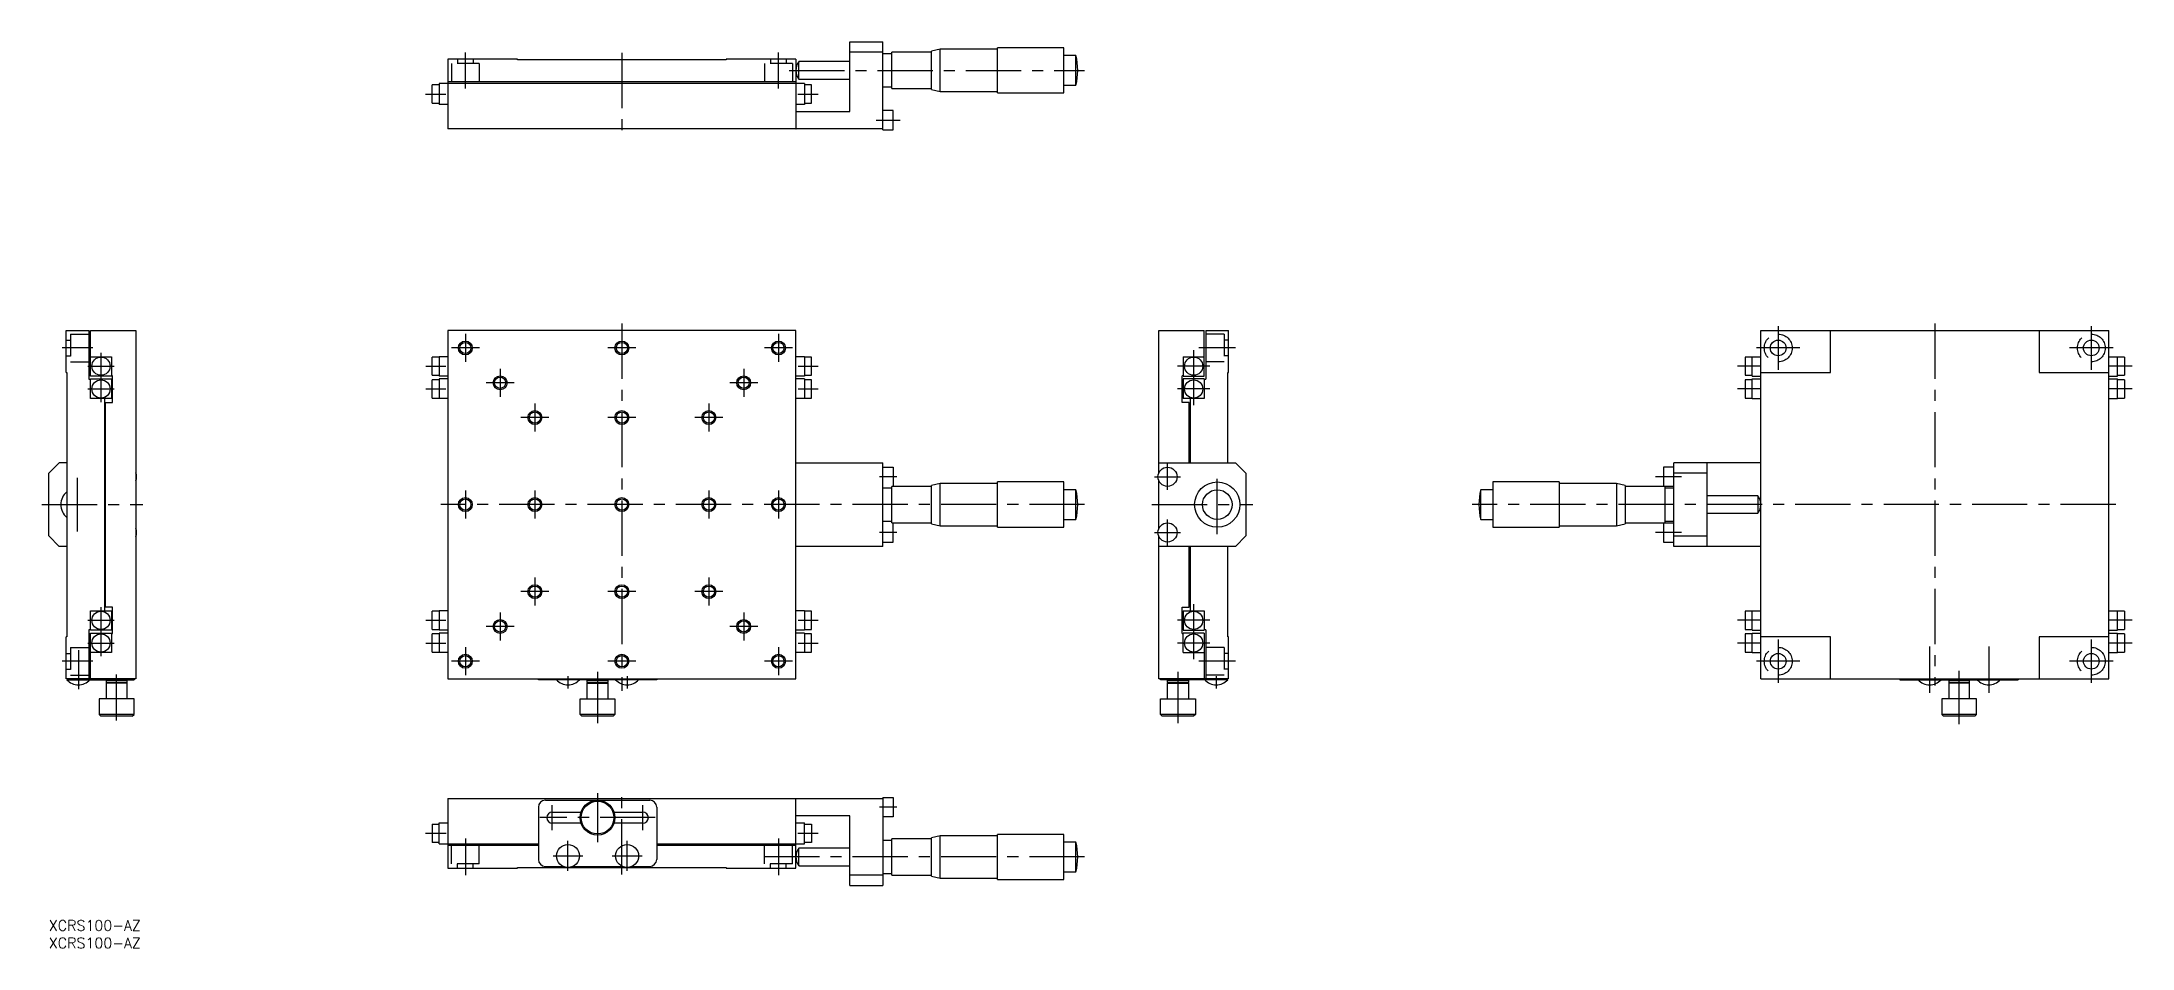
# Model space of a CAD drawing. Extents: x -2 to 599, y -8 to 252.
import ezdxf

# ---------------------------------------------------------------- set-up
doc = ezdxf.new("R2010")
doc.units = 0
doc.header["$LTSCALE"] = 0.5
doc.linetypes.add('CENTER', pattern=[50.8, 31.75, -6.35, 6.35, -6.35])
doc.linetypes.add('DASHED', pattern=[19.05, 12.7, -6.35])
for name, color, linetype in [('MSM_CENTER', 1, 'CENTER'), ('MSM_CONTINUOUS', 7, 'CONTINUOUS'), ('MSM_DASHED', 4, 'DASHED'), ('MSM_NARROW', 5, 'CONTINUOUS'), ('MSM_PART_NUMBER', 7, 'CONTINUOUS')]:
    doc.layers.add(name, color=color, linetype=linetype)
doc.styles.get("Standard").update_dxf_attribs({"font": 'txt.shx', "height": 3, "bigfont": 'bigfont.shx'})

# ---------------------------------------------------------------- blocks, each defined once
blk = doc.blocks.new('*U2')
at = {"layer": 'MSM_PART_NUMBER'}
blk.add_text('XCRS100-AZ', height=3, dxfattribs=at).set_placement((0, -3))
blk = doc.blocks.new('*U3')
at = {"layer": 'MSM_PART_NUMBER'}
blk.add_text('XCRS100-AZ', height=3, dxfattribs=at).set_placement((0, -8))

msp = doc.modelspace()

# ---------------------------------------------------------------- linework, layer by layer
at = {"layer": 'MSM_CENTER'}
for p, q in [((119.73, 238.93), (119.73, 249.31)), ((164.73, 249.17), (164.73, 225.37)), ((209.73, 238.93), (209.73, 249.31)), ((212.79, 244.17), (297.67, 244.17)), ((108.29, 237.37), (114.17, 237.37)), ((215.29, 237.37), (221.17, 237.37)), ((237.79, 229.87), (244.67, 229.87)), ((119.73, 168.45), (119.73, 160.4)), ((164.73, 171.42), (164.73, 65.89)), ((209.73, 168.45), (209.73, 160.4)), ((497.07, 170.67), (497.07, 158.18)), ((542.07, 171.42), (542.07, 67.42)), ((587.07, 170.67), (587.07, 158.18)), ((12.68, 164.42), (3.82, 164.42)), ((15, 163), (15, 148.85)), ((123.76, 164.42), (115.71, 164.42)), ((168.76, 164.42), (160.71, 164.42)), ((213.76, 164.42), (205.71, 164.42)), ((329.05, 163.82), (329.05, 148.03)), ((341.05, 164.42), (330.55, 164.42)), ((503.32, 164.42), (490.83, 164.42)), ((593.32, 164.42), (580.83, 164.42)), ((11.19, 159.19), (18.81, 159.19)), ((108.37, 159.19), (114.1, 159.19)), ((129.73, 158.45), (129.73, 150.4)), ((199.73, 158.45), (199.73, 150.4)), ((215.37, 159.19), (221.1, 159.19)), ((333.68, 159.19), (324.43, 159.19)), ((491.82, 159.19), (485.33, 159.19)), ((598.82, 159.19), (592.33, 159.19)), ((11.19, 152.65), (18.81, 152.65)), ((108.37, 152.65), (114.1, 152.65)), ((133.76, 154.42), (125.71, 154.42)), ((203.76, 154.42), (195.71, 154.42)), ((215.37, 152.65), (221.1, 152.65)), ((333.68, 152.65), (324.43, 152.65)), ((491.82, 152.65), (485.33, 152.65)), ((598.82, 152.65), (592.33, 152.65)), ((143.76, 144.42), (135.71, 144.42)), ((139.73, 148.45), (139.73, 140.4)), ((168.76, 144.42), (160.71, 144.42)), ((193.76, 144.42), (185.71, 144.42)), ((189.73, 148.45), (189.73, 140.4)), ((8.2, 127.11), (8.2, 111.74)), ((243.73, 127.42), (238.73, 127.42)), ((317.8, 127.42), (325.3, 127.42)), ((321.55, 123.67), (321.55, 131.17)), ((335.85, 110.92), (335.85, 127.92)), ((469.32, 127.42), (461.83, 127.42)), ((119.73, 123.45), (119.73, 115.4)), ((139.73, 123.45), (139.73, 115.4)), ((189.73, 123.45), (189.73, 115.4)), ((209.73, 123.45), (209.73, 115.4)), ((-2, 119.42), (27, 119.42)), ((297.73, 119.42), (112.73, 119.42)), ((317.05, 119.42), (346.05, 119.42)), ((321.55, 107.67), (321.55, 115.17)), ((594.07, 119.42), (409.07, 119.42)), ((243.73, 111.42), (238.73, 111.42)), ((317.8, 111.42), (325.3, 111.42)), ((469.32, 111.42), (461.83, 111.42)), ((139.73, 98.45), (139.73, 90.4)), ((189.73, 98.45), (189.73, 90.4)), ((143.76, 94.42), (135.71, 94.42)), ((168.76, 94.42), (160.71, 94.42)), ((193.76, 94.42), (185.71, 94.42)), ((329.05, 90.82), (329.05, 75.03)), ((11.19, 86.19), (18.81, 86.19)), ((15, 90), (15, 75.85)), ((108.37, 86.19), (114.1, 86.19)), ((133.76, 84.42), (125.71, 84.42)), ((129.73, 88.45), (129.73, 80.4)), ((203.76, 84.42), (195.71, 84.42)), ((199.73, 88.45), (199.73, 80.4)), ((215.37, 86.19), (221.1, 86.19)), ((333.68, 86.19), (324.43, 86.19)), ((491.82, 86.19), (485.33, 86.19)), ((598.82, 86.19), (592.33, 86.19)), ((11.19, 79.65), (18.81, 79.65)), ((108.37, 79.65), (114.1, 79.65)), ((119.73, 78.45), (119.73, 70.4)), ((209.73, 78.45), (209.73, 70.4)), ((215.37, 79.65), (221.1, 79.65)), ((333.68, 79.65), (324.43, 79.65)), ((491.82, 79.65), (485.33, 79.65)), ((497.07, 80.67), (497.07, 68.18)), ((540.57, 78.63), (540.57, 65.38)), ((557.57, 78.63), (557.57, 65.38)), ((587.07, 80.67), (587.07, 68.18)), ((598.82, 79.65), (592.33, 79.65)), ((12.68, 74.42), (3.82, 74.42)), ((8.5, 77.57), (8.5, 66.44)), ((123.76, 74.42), (115.71, 74.42)), ((168.76, 74.42), (160.71, 74.42)), ((213.76, 74.42), (205.71, 74.42)), ((341.05, 74.42), (330.55, 74.42)), ((503.32, 74.42), (490.83, 74.42)), ((593.32, 74.42), (580.83, 74.42)), ((19.5, 57.44), (19.5, 70.61)), ((149.23, 70.12), (149.23, 66.62)), ((157.73, 71.42), (157.73, 56.62)), ((166.23, 70.12), (166.23, 66.62)), ((324.55, 71.42), (324.55, 56.62)), ((335.55, 70.12), (335.55, 66.62)), ((549.07, 56.38), (549.07, 71.67)), ((157.73, 36.5), (157.73, 22.5)), ((164.73, 13.2), (164.73, 37)), ((144.73, 25.9), (144.73, 33.1)), ((170.73, 25.9), (170.73, 33.1)), ((243.73, 32.5), (238.73, 32.5)), ((108.29, 25), (114.18, 25)), ((174.33, 29.5), (141.13, 29.5)), ((215.29, 25), (221.18, 25)), ((119.73, 23.5), (119.73, 13)), ((144.93, 18.5), (153.53, 18.5)), ((149.23, 14.2), (149.23, 22.8)), ((161.93, 18.5), (170.53, 18.5)), ((166.23, 14.2), (166.23, 22.8)), ((297.73, 18.2), (205.71, 18.2)), ((209.73, 23.5), (209.73, 13))]:
    msp.add_line(p, q, dxfattribs=at)
at = {"layer": 'MSM_CONTINUOUS'}
for p, q in [((230.23, 252.37), (239.73, 252.37)), ((230.23, 232.37), (230.23, 252.37)), ((239.73, 227.12), (239.73, 252.37)), ((114.73, 247.37), (114.73, 227.37)), ((134.73, 247.37), (114.73, 247.37)), ((134.73, 247.17), (134.73, 247.37)), ((194.73, 247.17), (134.73, 247.17)), ((214.73, 247.37), (194.73, 247.37)), ((194.73, 247.37), (194.73, 247.17)), ((214.73, 247.37), (214.73, 227.37)), ((230.23, 246.67), (215.63, 246.67)), ((215.63, 241.67), (215.63, 246.67)), ((239.73, 249.37), (230.23, 249.37)), ((242.33, 248.92), (239.73, 248.92)), ((253.73, 249.42), (242.33, 249.42)), ((242.33, 238.92), (242.33, 249.42)), ((256.23, 250.22), (253.73, 249.67)), ((253.73, 238.67), (253.73, 249.67)), ((272.73, 250.22), (256.23, 250.22)), ((256.23, 238.12), (256.23, 250.22)), ((291.73, 250.67), (272.73, 250.67)), ((272.73, 237.67), (272.73, 250.67)), ((291.73, 237.67), (291.73, 250.67)), ((295.23, 248.42), (291.73, 248.42)), ((295.23, 239.92), (295.23, 248.42)), ((217.23, 240.37), (112.23, 240.37)), ((112.23, 240.37), (112.23, 234.37)), ((214.73, 240.87), (114.73, 240.87)), ((215.63, 241.67), (230.23, 241.67)), ((217.23, 240.37), (217.23, 234.37)), ((112.23, 239.99), (110.23, 239.99)), ((110.23, 234.74), (110.23, 239.99)), ((110.23, 234.74), (112.23, 234.74)), ((114.73, 234.37), (112.23, 234.37)), ((217.23, 234.37), (214.73, 234.37)), ((219.23, 239.99), (217.23, 239.99)), ((217.23, 234.74), (219.23, 234.74)), ((219.23, 234.74), (219.23, 239.99)), ((239.73, 239.42), (242.33, 239.42)), ((242.33, 238.92), (253.73, 238.92)), ((253.73, 238.67), (256.23, 238.12)), ((256.23, 238.12), (272.73, 238.12)), ((272.73, 237.67), (291.73, 237.67)), ((291.73, 239.92), (295.23, 239.92)), ((214.73, 232.37), (230.23, 232.37)), ((242.73, 232.62), (239.73, 232.62)), ((242.73, 227.12), (242.73, 232.62)), ((214.73, 227.37), (114.73, 227.37)), ((214.73, 227.42), (214.78, 227.42)), ((214.78, 227.42), (214.78, 227.37)), ((239.73, 227.37), (214.78, 227.37)), ((239.73, 227.12), (242.73, 227.12)), ((5, 157.42), (5, 169.42)), ((5, 169.42), (11.5, 169.42)), ((11.5, 169.42), (11.5, 155.42)), ((12, 169.42), (25, 169.42)), ((12, 156.32), (12, 169.42)), ((25, 169.42), (25, 69.42)), ((214.73, 169.42), (114.73, 169.42)), ((114.73, 169.42), (114.73, 69.42)), ((214.73, 69.42), (214.73, 169.42)), ((319.05, 169.42), (332.05, 169.42)), ((319.05, 128.57), (319.05, 169.42)), ((332.05, 156.32), (332.05, 169.42)), ((332.55, 169.42), (332.55, 155.42)), ((332.55, 169.42), (339.05, 169.42)), ((339.05, 157.42), (339.05, 169.42)), ((492.07, 169.42), (592.07, 169.42)), ((492.07, 69.42), (492.07, 169.42)), ((512.07, 157.42), (512.07, 169.42)), ((572.07, 169.42), (572.07, 157.42)), ((592.07, 69.42), (592.07, 169.42)), ((5, 157.42), (5.2, 157.42)), ((5.2, 157.42), (5.2, 81.42)), ((12, 161.92), (18, 161.92)), ((18, 156.32), (12, 156.32)), ((18, 161.92), (18, 156.32)), ((18.3, 156.42), (18, 156.42)), ((18.3, 148.72), (18.3, 156.42)), ((112.23, 161.82), (110.23, 161.82)), ((110.23, 156.57), (110.23, 161.82)), ((110.23, 156.57), (112.23, 156.57)), ((112.23, 161.92), (112.23, 156.32)), ((114.73, 161.92), (112.23, 161.92)), ((114.73, 156.32), (112.23, 156.32)), ((217.23, 161.92), (214.73, 161.92)), ((217.23, 156.32), (214.73, 156.32)), ((217.23, 161.92), (217.23, 156.32)), ((219.23, 161.82), (217.23, 161.82)), ((217.23, 156.57), (219.23, 156.57)), ((219.23, 156.57), (219.23, 161.82)), ((326.05, 156.42), (325.75, 156.42)), ((325.75, 148.72), (325.75, 156.42)), ((326.05, 161.92), (332.05, 161.92)), ((326.05, 161.92), (326.05, 156.32)), ((326.05, 156.32), (332.05, 156.32)), ((338.85, 157.42), (339.05, 157.42)), ((338.85, 131.42), (338.85, 157.42)), ((489.57, 161.82), (487.57, 161.82)), ((487.57, 161.82), (487.57, 156.57)), ((487.57, 156.57), (489.57, 156.57)), ((489.57, 156.32), (489.57, 161.92)), ((489.57, 161.92), (492.07, 161.92)), ((489.57, 156.32), (492.07, 156.32)), ((492.07, 157.42), (512.07, 157.42)), ((572.07, 157.42), (592.07, 157.42)), ((592.07, 161.92), (594.57, 161.92)), ((592.07, 156.32), (594.57, 156.32)), ((594.57, 156.32), (594.57, 161.92)), ((596.57, 161.82), (594.57, 161.82)), ((594.57, 156.57), (596.57, 156.57)), ((596.57, 161.82), (596.57, 156.57)), ((11.5, 155.42), (12, 155.42)), ((12, 155.52), (18, 155.52)), ((12, 149.92), (12, 155.52)), ((18, 155.52), (18, 149.92)), ((112.23, 155.28), (110.23, 155.28)), ((110.23, 150.03), (110.23, 155.28)), ((112.23, 155.52), (112.23, 149.92)), ((114.73, 155.52), (112.23, 155.52)), ((217.23, 155.52), (214.73, 155.52)), ((217.23, 155.52), (217.23, 149.92)), ((219.23, 155.28), (217.23, 155.28)), ((219.23, 150.03), (219.23, 155.28)), ((326.05, 155.52), (326.05, 149.92)), ((332.05, 155.52), (326.05, 155.52)), ((332.05, 155.52), (332.05, 149.92)), ((332.05, 155.42), (332.55, 155.42)), ((489.57, 155.28), (487.57, 155.28)), ((487.57, 155.28), (487.57, 150.03)), ((489.57, 149.92), (489.57, 155.52)), ((489.57, 155.52), (492.07, 155.52)), ((592.07, 155.52), (594.57, 155.52)), ((594.57, 149.92), (594.57, 155.52)), ((596.57, 155.28), (594.57, 155.28)), ((596.57, 155.28), (596.57, 150.03)), ((18, 149.92), (12, 149.92)), ((16, 149.92), (16, 88.92)), ((16.3, 148.72), (18.3, 148.72)), ((16.3, 89.92), (16.3, 148.72)), ((110.23, 150.03), (112.23, 150.03)), ((114.73, 149.92), (112.23, 149.92)), ((217.23, 149.92), (214.73, 149.92)), ((217.23, 150.03), (219.23, 150.03)), ((327.75, 148.72), (325.75, 148.72)), ((332.05, 149.92), (326.05, 149.92)), ((327.75, 131.42), (327.75, 148.72)), ((328.05, 149.92), (328.05, 131.42)), ((487.57, 150.03), (489.57, 150.03)), ((489.57, 149.92), (492.07, 149.92)), ((592.07, 149.92), (594.57, 149.92)), ((594.57, 150.03), (596.57, 150.03)), ((3, 131.42), (0, 128.42)), ((0, 110.42), (0, 128.42)), ((5.2, 131.42), (3, 131.42)), ((214.73, 131.42), (239.73, 131.42)), ((239.73, 107.42), (239.73, 131.42)), ((239.73, 130.17), (242.73, 130.17)), ((242.73, 130.17), (242.73, 124.67)), ((319.05, 131.42), (341.05, 131.42)), ((319.05, 112.57), (319.05, 126.28)), ((341.05, 131.42), (344.05, 128.42)), ((344.05, 128.42), (344.05, 110.42)), ((467.07, 130.17), (464.07, 130.17)), ((464.07, 130.17), (464.07, 124.67)), ((467.07, 107.42), (467.07, 131.42)), ((492.07, 131.42), (467.07, 131.42)), ((476.57, 128.42), (467.07, 128.42)), ((476.57, 131.42), (476.57, 107.42)), ((242.33, 124.17), (239.73, 124.17)), ((253.73, 124.67), (242.33, 124.67)), ((242.33, 114.17), (242.33, 124.67)), ((256.23, 125.47), (253.73, 124.92)), ((253.73, 113.92), (253.73, 124.92)), ((272.73, 125.47), (256.23, 125.47)), ((256.23, 113.37), (256.23, 125.47)), ((291.73, 125.92), (272.73, 125.92)), ((272.73, 112.92), (272.73, 125.92)), ((291.73, 112.92), (291.73, 125.92)), ((295.23, 123.67), (291.73, 123.67)), ((295.23, 115.17), (295.23, 123.67)), ((415.07, 123.67), (411.57, 123.67)), ((411.57, 115.17), (411.57, 123.67)), ((434.07, 125.92), (415.07, 125.92)), ((415.07, 125.92), (415.07, 112.92)), ((434.07, 125.92), (434.07, 112.92)), ((450.57, 125.47), (434.07, 125.47)), ((453.07, 124.92), (450.57, 125.47)), ((450.57, 125.47), (450.57, 113.37)), ((453.07, 124.92), (453.07, 113.92)), ((467.07, 124.67), (453.07, 124.67)), ((464.47, 124.67), (464.47, 114.17)), ((467.07, 124.17), (464.47, 124.17)), ((491.17, 121.92), (476.57, 121.92)), ((491.17, 121.92), (491.17, 116.92)), ((239.73, 114.67), (242.33, 114.67)), ((242.33, 114.17), (253.73, 114.17)), ((242.73, 108.67), (242.73, 114.17)), ((291.73, 115.17), (295.23, 115.17)), ((411.57, 115.17), (415.07, 115.17)), ((453.07, 114.17), (467.07, 114.17)), ((464.07, 114.17), (464.07, 108.67)), ((464.47, 114.67), (467.07, 114.67)), ((476.57, 116.92), (491.17, 116.92)), ((0, 110.42), (3, 107.42)), ((239.73, 108.67), (242.73, 108.67)), ((253.73, 113.92), (256.23, 113.37)), ((256.23, 113.37), (272.73, 113.37)), ((272.73, 112.92), (291.73, 112.92)), ((319.05, 69.42), (319.05, 110.28)), ((344.05, 110.42), (341.05, 107.42)), ((415.07, 112.92), (434.07, 112.92)), ((434.07, 113.37), (450.57, 113.37)), ((450.57, 113.37), (453.07, 113.92)), ((464.07, 108.67), (467.07, 108.67)), ((467.07, 110.42), (476.57, 110.42)), ((5.2, 107.42), (3, 107.42)), ((239.73, 107.42), (214.73, 107.42)), ((341.05, 107.42), (319.05, 107.42)), ((327.75, 89.92), (327.75, 107.42)), ((328.05, 107.42), (328.05, 88.92)), ((338.85, 81.42), (338.85, 107.42)), ((492.07, 107.42), (467.07, 107.42)), ((12, 88.92), (18, 88.92)), ((12, 83.32), (12, 88.92)), ((18.3, 89.92), (16.3, 89.92)), ((18, 88.92), (18, 83.32)), ((18.3, 82.42), (18.3, 89.92)), ((112.23, 88.82), (110.23, 88.82)), ((110.23, 83.57), (110.23, 88.82)), ((112.23, 88.92), (112.23, 83.32)), ((114.73, 88.92), (112.23, 88.92)), ((217.23, 88.92), (214.73, 88.92)), ((217.23, 88.92), (217.23, 83.32)), ((219.23, 88.82), (217.23, 88.82)), ((219.23, 83.57), (219.23, 88.82)), ((325.75, 89.92), (327.75, 89.92)), ((325.75, 82.42), (325.75, 89.92)), ((326.05, 88.92), (326.05, 83.32)), ((326.05, 88.92), (332.05, 88.92)), ((332.05, 88.92), (332.05, 83.32)), ((489.57, 88.82), (487.57, 88.82)), ((487.57, 88.82), (487.57, 83.57)), ((489.57, 83.32), (489.57, 88.92)), ((489.57, 88.92), (492.07, 88.92)), ((592.07, 88.92), (594.57, 88.92)), ((594.57, 83.32), (594.57, 88.92)), ((596.57, 88.82), (594.57, 88.82)), ((596.57, 88.82), (596.57, 83.57)), ((5, 69.42), (5, 81.42)), ((5.2, 81.42), (5, 81.42)), ((12, 83.42), (11.5, 83.42)), ((11.5, 83.42), (11.5, 69.42)), ((18, 83.32), (12, 83.32)), ((12, 69.42), (12, 82.52)), ((12, 82.52), (18, 82.52)), ((18, 82.52), (18, 76.92)), ((18, 82.42), (18.3, 82.42)), ((110.23, 83.57), (112.23, 83.57)), ((112.23, 82.28), (110.23, 82.28)), ((110.23, 77.03), (110.23, 82.28)), ((114.73, 83.32), (112.23, 83.32)), ((112.23, 82.52), (112.23, 76.92)), ((114.73, 82.52), (112.23, 82.52)), ((217.23, 83.32), (214.73, 83.32)), ((217.23, 82.52), (214.73, 82.52)), ((217.23, 83.57), (219.23, 83.57)), ((217.23, 82.52), (217.23, 76.92)), ((219.23, 82.28), (217.23, 82.28)), ((219.23, 77.03), (219.23, 82.28)), ((325.75, 82.42), (326.05, 82.42)), ((326.05, 83.32), (332.05, 83.32)), ((326.05, 76.92), (326.05, 82.52)), ((332.05, 82.52), (326.05, 82.52)), ((332.55, 83.42), (332.05, 83.42)), ((332.05, 82.52), (332.05, 69.42)), ((332.55, 83.42), (332.55, 69.42)), ((339.05, 81.42), (338.85, 81.42)), ((339.05, 69.42), (339.05, 81.42)), ((487.57, 83.57), (489.57, 83.57)), ((489.57, 82.28), (487.57, 82.28)), ((487.57, 82.28), (487.57, 77.03)), ((489.57, 83.32), (492.07, 83.32)), ((489.57, 76.92), (489.57, 82.52)), ((489.57, 82.52), (492.07, 82.52)), ((512.07, 81.42), (492.07, 81.42)), ((512.07, 69.42), (512.07, 81.42)), ((592.07, 81.42), (572.07, 81.42)), ((572.07, 81.42), (572.07, 69.42)), ((592.07, 83.32), (594.57, 83.32)), ((592.07, 82.52), (594.57, 82.52)), ((594.57, 83.57), (596.57, 83.57)), ((594.57, 76.92), (594.57, 82.52)), ((596.57, 82.28), (594.57, 82.28)), ((596.57, 82.28), (596.57, 77.03)), ((18, 76.92), (12, 76.92)), ((110.23, 77.03), (112.23, 77.03)), ((114.73, 76.92), (112.23, 76.92)), ((217.23, 76.92), (214.73, 76.92)), ((217.23, 77.03), (219.23, 77.03)), ((326.09, 76.92), (332.05, 76.92)), ((487.57, 77.03), (489.57, 77.03)), ((489.57, 76.92), (492.07, 76.92)), ((592.07, 76.92), (594.57, 76.92)), ((594.57, 77.03), (596.57, 77.03)), ((25, 69.42), (5, 69.42)), ((5.2, 69.12), (24.5, 69.12)), ((5.5, 69.42), (5.5, 69.12)), ((16.7, 69.12), (16.5, 68.92)), ((16.5, 68.92), (16.5, 68.32)), ((22.5, 68.92), (16.5, 68.92)), ((16.5, 68.32), (16.7, 68.12)), ((22.5, 68.32), (16.5, 68.32)), ((16.5, 68.12), (16.5, 63.62)), ((22.5, 68.12), (16.5, 68.12)), ((22.5, 68.92), (22.3, 69.12)), ((22.3, 68.12), (22.5, 68.32)), ((22.5, 68.32), (22.5, 68.92)), ((22.5, 63.62), (22.5, 68.12)), ((24.5, 69.42), (24.5, 69.12)), ((114.73, 69.42), (214.73, 69.42)), ((140.73, 69.12), (140.73, 69.42)), ((174.73, 69.12), (140.73, 69.12)), ((154.73, 68.92), (154.93, 69.12)), ((154.73, 68.32), (154.73, 68.92)), ((160.73, 68.92), (154.73, 68.92)), ((154.93, 68.12), (154.73, 68.32)), ((160.73, 68.32), (154.73, 68.32)), ((154.73, 63.62), (154.73, 68.12)), ((154.73, 68.12), (160.73, 68.12)), ((160.53, 69.12), (160.73, 68.92)), ((160.73, 68.32), (160.53, 68.12)), ((160.73, 68.92), (160.73, 68.32)), ((160.73, 68.12), (160.73, 63.62)), ((174.73, 69.42), (174.73, 69.12)), ((339.05, 69.42), (319.05, 69.42)), ((319.55, 69.12), (319.55, 69.42)), ((338.85, 69.12), (319.55, 69.12)), ((321.55, 68.92), (321.75, 69.12)), ((321.55, 68.32), (321.55, 68.92)), ((327.55, 68.92), (321.55, 68.92)), ((321.75, 68.12), (321.55, 68.32)), ((327.55, 68.32), (321.55, 68.32)), ((321.55, 63.62), (321.55, 68.12)), ((321.55, 68.12), (327.55, 68.12)), ((327.35, 69.12), (327.55, 68.92)), ((327.55, 68.32), (327.35, 68.12)), ((327.55, 68.92), (327.55, 68.32)), ((327.55, 68.12), (327.55, 63.62)), ((338.55, 69.42), (338.55, 69.12)), ((492.07, 69.42), (592.07, 69.42)), ((532.07, 69.42), (532.07, 69.12)), ((532.07, 69.12), (566.07, 69.12)), ((546.27, 69.12), (546.07, 68.92)), ((546.07, 68.92), (546.07, 68.32)), ((552.07, 68.92), (546.07, 68.92)), ((546.07, 68.32), (546.27, 68.12)), ((552.07, 68.32), (546.07, 68.32)), ((546.07, 68.12), (546.07, 63.62)), ((552.07, 68.12), (546.07, 68.12)), ((552.07, 68.92), (551.87, 69.12)), ((551.87, 68.12), (552.07, 68.32)), ((552.07, 68.32), (552.07, 68.92)), ((552.07, 63.62), (552.07, 68.12)), ((566.07, 69.42), (566.07, 69.12)), ((14.5, 63.62), (14.5, 59.12)), ((24.5, 63.62), (14.5, 63.62)), ((24.5, 59.12), (24.5, 63.62)), ((152.73, 59.12), (152.73, 63.62)), ((152.73, 63.62), (162.73, 63.62)), ((162.73, 63.62), (162.73, 59.12)), ((319.55, 59.12), (319.55, 63.62)), ((319.55, 63.62), (329.55, 63.62)), ((329.55, 63.62), (329.55, 59.12)), ((329.55, 60.12), (329.55, 60.12)), ((544.07, 63.62), (544.07, 59.12)), ((554.07, 63.62), (544.07, 63.62)), ((554.07, 59.12), (554.07, 63.62)), ((14.5, 59.12), (15, 58.62)), ((24.5, 59.12), (14.5, 59.12)), ((24, 58.62), (15, 58.62)), ((24, 58.62), (24.5, 59.12)), ((162.73, 59.12), (152.73, 59.12)), ((153.23, 58.62), (152.73, 59.12)), ((162.23, 58.62), (153.23, 58.62)), ((162.23, 58.62), (162.73, 59.12)), ((329.55, 59.12), (319.55, 59.12)), ((319.55, 59.12), (320.05, 58.62)), ((329.05, 58.62), (320.05, 58.62)), ((329.55, 59.12), (329.05, 58.62)), ((544.07, 59.12), (544.57, 58.62)), ((554.07, 59.12), (544.07, 59.12)), ((553.57, 58.62), (544.57, 58.62)), ((553.57, 58.62), (554.07, 59.12)), ((114.73, 35), (239.73, 35)), ((114.73, 35), (114.73, 15)), ((140.73, 32.5), (140.73, 17.5)), ((142.73, 34.5), (172.73, 34.5)), ((144.73, 31.1), (152.99, 31.1)), ((162.47, 31.1), (170.73, 31.1)), ((174.73, 32.5), (174.73, 17.5)), ((214.73, 15), (214.73, 35)), ((239.73, 35.25), (239.73, 10)), ((239.73, 35.25), (242.73, 35.25)), ((242.73, 35.25), (242.73, 29.75)), ((110.23, 27.63), (112.23, 27.63)), ((110.23, 27.63), (110.23, 22.38)), ((112.23, 22), (112.23, 28)), ((112.23, 28), (114.73, 28)), ((152.99, 27.9), (144.73, 27.9)), ((170.73, 27.9), (162.47, 27.9)), ((230.23, 30), (214.73, 30)), ((214.73, 28), (217.23, 28)), ((217.23, 22), (217.23, 28)), ((217.23, 27.63), (219.23, 27.63)), ((219.23, 27.63), (219.23, 22.38)), ((230.23, 10), (230.23, 30)), ((242.73, 29.75), (239.73, 29.75)), ((256.23, 24.25), (253.73, 23.7)), ((272.73, 24.25), (256.23, 24.25)), ((256.23, 12.15), (256.23, 24.25)), ((291.73, 24.7), (272.73, 24.7)), ((272.73, 11.7), (272.73, 24.7)), ((291.73, 11.7), (291.73, 24.7)), ((112.23, 22.38), (110.23, 22.38)), ((112.23, 22), (140.73, 22)), ((140.73, 21.5), (114.73, 21.5)), ((174.73, 22), (217.23, 22)), ((214.73, 21.5), (174.73, 21.5)), ((230.23, 20.7), (215.63, 20.7)), ((215.63, 15.7), (215.63, 20.7)), ((219.23, 22.38), (217.23, 22.38)), ((242.33, 22.95), (239.73, 22.95)), ((253.73, 23.45), (242.33, 23.45)), ((242.33, 12.95), (242.33, 23.45)), ((253.73, 12.7), (253.73, 23.7)), ((295.23, 22.45), (291.73, 22.45)), ((295.23, 13.95), (295.23, 22.45)), ((114.73, 15), (134.73, 15)), ((134.73, 15.2), (194.73, 15.2)), ((134.73, 15), (134.73, 15.2)), ((142.73, 15.5), (147.86, 15.5)), ((150.61, 15.5), (164.86, 15.5)), ((167.61, 15.5), (172.73, 15.5)), ((194.73, 15.2), (194.73, 15)), ((194.73, 15), (214.73, 15)), ((215.63, 15.7), (230.23, 15.7)), ((239.73, 13), (230.23, 13)), ((239.73, 13.45), (242.33, 13.45)), ((242.33, 12.95), (253.73, 12.95)), ((253.73, 12.7), (256.23, 12.15)), ((256.23, 12.15), (272.73, 12.15)), ((291.73, 13.95), (295.23, 13.95)), ((230.23, 10), (239.73, 10)), ((272.73, 11.7), (291.73, 11.7))]:
    msp.add_line(p, q, dxfattribs=at)
for centre, radius in [((119.73, 164.42), 1.62), ((164.73, 164.42), 1.62), ((209.73, 164.42), 1.62), ((497.07, 164.42), 2.25), ((587.07, 164.42), 2.25), ((15, 159.19), 2.62), ((329.05, 159.19), 2.62), ((15, 152.65), 2.62), ((129.73, 154.42), 1.62), ((199.73, 154.42), 1.62), ((329.05, 152.65), 2.62), ((139.73, 144.42), 1.62), ((164.73, 144.42), 1.62), ((189.73, 144.42), 1.62), ((321.55, 127.42), 2.75), ((119.73, 119.42), 1.62), ((139.73, 119.42), 1.62), ((164.73, 119.42), 1.62), ((189.73, 119.42), 1.62), ((209.73, 119.42), 1.62), ((335.85, 119.42), 6.5), ((335.85, 119.42), 4.25), ((321.55, 111.42), 2.75), ((139.73, 94.42), 1.62), ((164.73, 94.42), 1.62), ((189.73, 94.42), 1.62), ((15, 86.19), 2.62), ((129.73, 84.42), 1.62), ((199.73, 84.42), 1.62), ((329.05, 86.19), 2.62), ((15, 79.65), 2.62), ((329.05, 79.65), 2.62), ((119.73, 74.42), 1.62), ((164.73, 74.42), 1.62), ((209.73, 74.42), 1.62), ((497.07, 74.42), 2.25), ((587.07, 74.42), 2.25), ((157.73, 29.5), 5), ((157.73, 29.5), 4.7), ((149.23, 18.5), 3.3), ((166.23, 18.5), 3.3)]:
    msp.add_circle(centre, radius, dxfattribs=at)
for centre, radius, start, end in [((218.65, 244.17), 3.92, 140.40225, 219.59775), ((277.42, 244.17), 18.31, 346.58033, 13.41967), ((22.5, 127.42), 2.75, 335.38002, 24.61998), ((8.2, 119.42), 4.75, 129.16671, 230.83329), ((277.42, 119.42), 18.31, 346.58033, 13.41967), ((429.38, 119.42), 18.31, 166.58033, 193.41967), ((488.15, 119.42), 3.92, 320.40225, 39.59775), ((22.5, 111.42), 2.75, 335.38002, 24.61998), ((8.5, 72), 4.38, 221.11209, 318.88791), ((149.23, 72), 4.37, 221.03483, 318.96517), ((166.23, 72), 4.37, 221.03483, 318.96517), ((335.55, 72), 4.37, 221.03483, 318.96517), ((540.57, 72), 4.38, 221.11209, 318.88791), ((557.57, 72), 4.38, 221.11209, 318.88791), ((142.73, 32.5), 2, 90, 180), ((144.73, 29.5), 1.6, 90, 270), ((170.73, 29.5), 1.6, 270, 90), ((172.73, 32.5), 2, 0, 90), ((218.65, 18.2), 3.92, 140.40225, 219.59775), ((277.42, 18.2), 18.31, 346.58033, 13.41967), ((142.73, 17.5), 2, 180, 270), ((172.73, 17.5), 2, 270, 0)]:
    msp.add_arc(centre, radius, start, end, dxfattribs=at)
at = {"layer": 'MSM_DASHED'}
for p, q in [((117.48, 247.37), (117.48, 246.17)), ((121.98, 247.37), (121.98, 246.17)), ((207.48, 247.37), (207.48, 246.17)), ((211.98, 247.37), (211.98, 246.17)), ((115.73, 246.17), (115.73, 240.87)), ((123.73, 246.17), (115.73, 246.17)), ((123.73, 246.17), (123.73, 240.87)), ((205.73, 246.17), (205.73, 240.87)), ((213.73, 246.17), (205.73, 246.17)), ((213.73, 246.17), (213.73, 240.87)), ((6.2, 168.42), (11.5, 168.42)), ((6.2, 168.42), (6.2, 160.42)), ((337.85, 168.42), (332.55, 168.42)), ((337.85, 168.42), (337.85, 160.42)), ((5, 166.67), (6.2, 166.67)), ((339.05, 166.67), (337.85, 166.67)), ((5, 162.17), (6.2, 162.17)), ((6.2, 160.42), (11.5, 160.42)), ((337.85, 160.42), (332.55, 160.42)), ((339.05, 162.17), (337.85, 162.17)), ((6.2, 78.42), (11.5, 78.42)), ((6.2, 78.42), (6.2, 70.42)), ((337.85, 78.42), (332.55, 78.42)), ((337.85, 78.42), (337.85, 70.42)), ((5, 76.67), (6.2, 76.67)), ((5, 72.17), (6.2, 72.17)), ((339.05, 76.67), (337.85, 76.67)), ((339.05, 72.17), (337.85, 72.17)), ((6.2, 70.42), (11.5, 70.42)), ((337.85, 70.42), (332.55, 70.42)), ((115.73, 16.2), (115.73, 21.5)), ((123.73, 16.2), (123.73, 21.5)), ((205.73, 16.2), (205.73, 21.5)), ((213.73, 16.2), (213.73, 21.5)), ((123.73, 16.2), (115.73, 16.2)), ((117.48, 15), (117.48, 16.2)), ((121.98, 15), (121.98, 16.2)), ((213.73, 16.2), (205.73, 16.2)), ((207.48, 15), (207.48, 16.2)), ((211.98, 15), (211.98, 16.2))]:
    msp.add_line(p, q, dxfattribs=at)
for centre in [(497.07, 164.42), (587.07, 164.42), (497.07, 74.42), (587.07, 74.42)]:
    msp.add_circle(centre, 4, dxfattribs=at)
at = {"layer": 'MSM_NARROW'}
for centre in [(119.73, 164.42), (164.73, 164.42), (209.73, 164.42), (129.73, 154.42), (199.73, 154.42), (139.73, 144.42), (164.73, 144.42), (189.73, 144.42), (119.73, 119.42), (139.73, 119.42), (164.73, 119.42), (189.73, 119.42), (209.73, 119.42), (139.73, 94.42), (164.73, 94.42), (189.73, 94.42), (129.73, 84.42), (199.73, 84.42), (119.73, 74.42), (164.73, 74.42), (209.73, 74.42)]:
    msp.add_circle(centre, 2, dxfattribs=at)

# ---------------------------------------------------------------- block references
at = {"layer": 'MSM_CONTINUOUS'}
for name in ['*U2', '*U3']:
    msp.add_blockref(name, (0, 0), dxfattribs=at)

doc.saveas('drawing.dxf')
